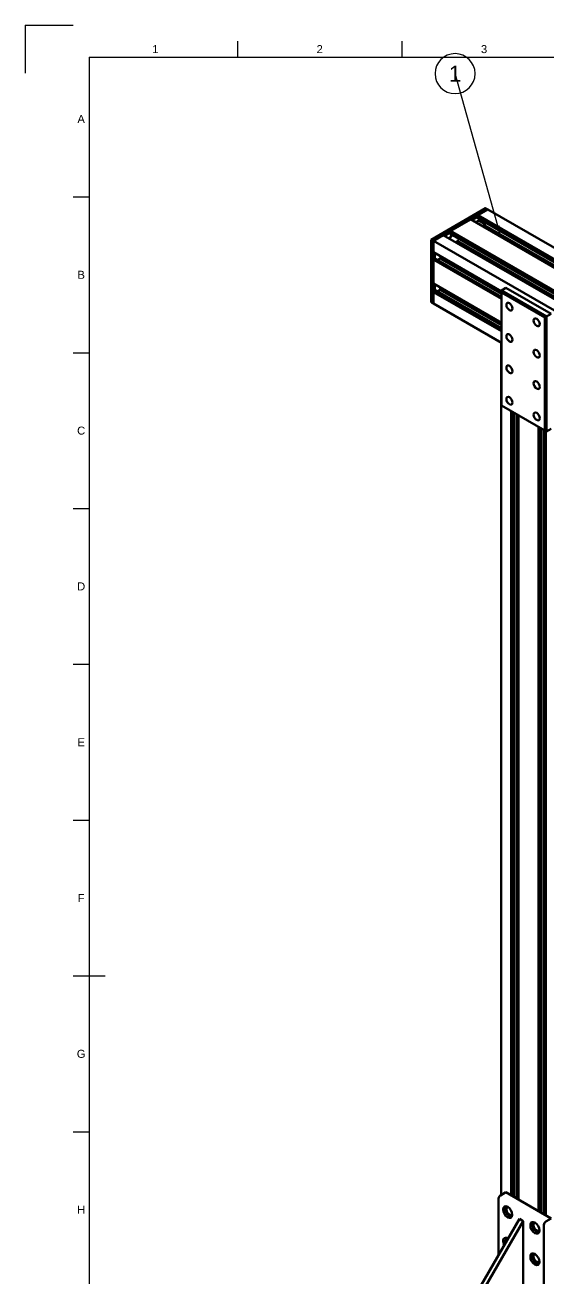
# Model space of a CAD drawing. Header units: millimetres. Extents: x 0 to 841, y 0 to 594.
# Drawn here: x 0 to 163.5, y 202.4 to 594 of the extents above; entities that cross this region are included whole.
import ezdxf
from ezdxf import colors
from ezdxf.entities.mleader import LeaderData, LeaderLine
from ezdxf.enums import TextEntityAlignment as Align
from ezdxf.math import Vec2, Vec3

# ---------------------------------------------------------------- set-up
doc = ezdxf.new("R2010")
doc.units = ezdxf.units.MM
doc.header["$LTSCALE"] = 0.75
for name, color, linetype, lineweight in [('Balloons', 7, 'Continuous', 25), ('Border', 7, 'Continuous', 25), ('Visible', 7, 'Continuous', 50)]:
    doc.layers.add(name, color=color, linetype=linetype, lineweight=lineweight)
doc.styles.add('FusionTitle', font='')
doc.styles.get("Standard").update_dxf_attribs({"font": 'arial.ttf'})
doc.styles.get('FusionTitle').set_extended_font_data('Arial Unicode MS')

# ---------------------------------------------------------------- blocks, each defined once
blk = doc.blocks.new('ISO_A1_SHEET')
at = {"layer": 'Border'}
for p, q in [((0, 594), (15, 594)), ((0, 594), (0, 579)), ((66.3125, 589), (66.3125, 584)), ((117.625, 589), (117.625, 584)), ((20, 584), (831, 584)), ((20, 584), (20, 10)), ((15, 540.333333), (20, 540.333333)), ((15, 491.666666), (20, 491.666666)), ((15, 443), (20, 443)), ((15, 394.333333), (20, 394.333333)), ((15, 345.666667), (20, 345.666667)), ((15, 297), (25, 297)), ((15, 248.333333), (20, 248.333333))]:
    blk.add_line(p, q, dxfattribs=at)
at = {"layer": 'Border', "style": 'FusionTitle'}
for s, p in [('1', (40.65625, 586.5)), ('2', (91.96875, 586.5)), ('3', (143.28125, 586.5)), ('A', (17.5, 564.666666)), ('B', (17.5, 516)), ('C', (17.5, 467.333333)), ('D', (17.5, 418.666667)), ('E', (17.5, 370)), ('F', (17.5, 321.333333)), ('G', (17.5, 272.666667)), ('H', (17.5, 224))]:
    blk.add_text(s, height=2.5, dxfattribs=at).set_placement(p, align=Align.MIDDLE)
blk = doc.blocks.new('*B25')
at = {"transparency": 16777216}
for start, end in [(90, 270), (270, 90)]:
    blk.add_arc((0, 0), 6.25, start, end, dxfattribs=at)
at = {"transparency": 16777216, "insert": (0, 0), "char_height": 5, "attachment_point": 5}
blk.add_mtext('1', dxfattribs=at)

msp = doc.modelspace()

# ---------------------------------------------------------------- linework, layer by layer
at = {"layer": 'Visible', "extrusion": (-0.707107, -0.408248, 0.57735)}
for p, q in [((143.7468, 536.7678), (126.7762, 526.9698)), ((143.8468, 536.7578), (144.4124, 536.4312)), ((144.4124, 536.4312), (127.4419, 526.6333)), ((139.0314, 533.3245), (132.823, 529.7401)), ((139.0314, 533.3245), (201.2568, 497.3986)), ((139.4556, 533.0795), (141.1668, 534.0675)), ((140.9774, 532.2825), (141.4426, 533.0883)), ((141.3082, 534.639), (141.1668, 534.3941)), ((141.1668, 534.3941), (141.1668, 533.7409)), ((141.1668, 534.3941), (204.015, 498.1087)), ((141.1668, 533.7409), (203.2318, 497.9077)), ((144.4124, 536.4312), (141.3082, 534.639)), ((141.3082, 534.639), (204.4066, 498.2092)), ((141.4426, 533.0883), (143.4343, 531.9383)), ((141.7679, 533.3939), (141.7679, 532.9005)), ((144.4124, 536.4312), (208.7048, 499.3121)), ((130.9703, 528.1806), (132.6815, 529.1685)), ((132.823, 529.7401), (132.6815, 529.4951)), ((132.6815, 529.4951), (132.6815, 528.8419)), ((132.6815, 529.4951), (197.0283, 492.3445)), ((132.6815, 528.8419), (196.4626, 492.0179)), ((132.823, 529.7401), (197.3111, 492.5078)), ((143.423, 531.6194), (143.0987, 531.0578)), ((143.2387, 530.8954), (143.2881, 530.9239)), ((143.2881, 530.9239), (143.5225, 531.3299)), ((143.2881, 530.924), (201.3226, 497.4178)), ((143.5584, 531.4211), (202.1058, 497.6188)), ((143.5639, 531.4693), (143.5639, 531.7008)), ((126.7348, 526.8782), (126.7348, 507.6089)), ((127.4419, 526.6333), (126.8762, 526.9599)), ((130.5461, 528.4255), (127.4419, 526.6333)), ((127.4419, 507.0374), (127.4419, 526.6333)), ((127.4419, 526.6333), (127.4419, 523.0489)), ((127.4419, 526.6333), (219.3658, 473.561)), ((130.5461, 528.4255), (195.0342, 491.1933)), ((132.4629, 527.3188), (132.5335, 527.3596)), ((132.6335, 527.4652), (133.0987, 528.2709)), ((133.0987, 528.2709), (133.2826, 528.1648)), ((133.2826, 528.4949), (133.2826, 527.9362)), ((134.6549, 526.1349), (134.5842, 526.0941)), ((134.7534, 525.9964), (134.8736, 526.0658)), ((135.0791, 526.8021), (134.7549, 526.2405)), ((134.8029, 526.025), (195.0837, 491.2218)), ((135.1211, 526.4945), (195.6494, 491.5484)), ((127.4419, 523.0489), (148.6697, 510.793)), ((128.149, 520.9913), (127.5833, 520.6647)), ((127.8661, 520.828), (127.8661, 522.8039)), ((128.149, 520.9913), (148.6697, 509.1436)), ((129.5632, 521.1138), (128.75, 520.6443)), ((129.846, 521.6037), (129.5632, 521.1138)), ((129.5632, 521.1138), (148.6697, 510.0826)), ((129.846, 521.6608), (129.846, 521.6037)), ((129.846, 521.6037), (148.6697, 510.7358)), ((127.4419, 520.3859), (127.4419, 513.2509)), ((127.5833, 520.6647), (127.4626, 520.4556)), ((127.5833, 520.6647), (148.6697, 508.4904)), ((127.4419, 513.2509), (148.6697, 500.995)), ((127.5833, 510.8667), (127.4419, 510.6218)), ((127.4419, 510.6218), (127.4419, 507.0374)), ((127.4419, 510.6218), (148.6697, 498.3659)), ((128.149, 511.1933), (127.5833, 510.8667)), ((127.5833, 510.8667), (148.6697, 498.6925)), ((127.8661, 511.03), (127.8661, 513.006)), ((128.149, 511.1933), (148.6697, 499.3457)), ((129.5632, 511.3158), (128.75, 510.8463)), ((129.7753, 511.9037), (129.3723, 511.2056)), ((129.846, 511.8057), (129.5632, 511.3158)), ((129.5632, 511.3158), (148.6697, 500.2847)), ((129.846, 511.8629), (129.846, 511.8057)), ((129.846, 511.8057), (148.6697, 500.9379)), ((150.0839, 511.9279), (148.6697, 511.1114)), ((148.6697, 511.1114), (162.8119, 502.9464)), ((148.6697, 510.4582), (148.6697, 511.1114)), ((162.2462, 502.6198), (148.6697, 510.4582)), ((148.6697, 475.1855), (148.6697, 510.4582)), ((164.2261, 503.7629), (150.0839, 511.9279)), ((126.8762, 507.364), (127.4419, 507.0374)), ((127.4419, 507.0374), (148.6697, 494.7815)), ((162.8119, 502.9464), (162.2462, 502.6198)), ((162.2462, 467.3472), (162.2462, 502.6198)), ((162.8119, 502.9464), (164.2261, 503.7629)), ((162.8119, 467.0206), (162.8119, 502.9464)), ((148.6551, 494.7899), (148.6697, 494.7815)), ((148.6551, 228.5951), (148.6551, 494.7899)), ((148.6697, 475.1855), (162.2462, 467.3472)), ((151.7593, 228.4528), (151.7593, 473.4018)), ((152.0421, 228.2895), (152.0421, 473.2385)), ((152.6078, 227.9629), (152.6078, 472.9119)), ((153.421, 227.4934), (153.421, 472.4424)), ((153.9867, 227.1668), (153.9867, 472.1158)), ((154.0362, 227.1383), (154.0362, 472.0872)), ((160.2446, 223.5538), (160.2446, 468.5028)), ((160.5274, 223.3905), (160.5274, 468.3395)), ((161.0931, 223.0639), (161.0931, 468.0129)), ((161.9063, 222.5945), (161.9063, 467.5434)), ((162.2462, 467.3472), (162.8119, 467.0206)), ((162.472, 222.2679), (162.472, 467.2168)), ((162.5215, 222.2393), (162.5215, 467.1883)), ((162.8119, 467.0206), (164.2261, 467.8371)), ((147.8212, 209.8242), (147.8212, 227.4605)), ((148.3869, 228.4403), (150.0839, 229.4201)), ((164.2261, 221.2551), (150.0839, 229.4201)), ((126.8908, 173.5717), (154.3266, 221.0918)), ((155.458, 220.4386), (128.0222, 172.9185)), ((154.3266, 221.0918), (155.458, 220.4386)), ((155.458, 220.4386), (155.458, 189.575)), ((164.2261, 221.2551), (162.529, 220.2753)), ((161.9633, 219.2955), (161.9633, 185.8192))]:
    msp.add_line(p, q, dxfattribs=at)
at = {"layer": 'Visible', "extrusion": (-1e-16, 0, -1)}
for centre, major_axis, start_param, end_param in [((143.8468, 536.5945), (-0.1, 0.1732), 0, 0.78539816), ((148.3869, 227.7871), (0.4, 0.6928), 3.92699082, 5.49778714)]:
    msp.add_ellipse(centre, major_axis=major_axis, ratio=0.57735027, start_param=start_param, end_param=end_param, dxfattribs=at)
at = {"layer": 'Visible'}
for centre, major_axis, start_param, end_param in [((140.8774, 532.3403), (0.1, 0.1732), 4.35125888, 4.71238898), ((143.2816, 531.7011), (0.1414, 0.2449), 4.71238898, 6.19949488), ((143.4225, 531.3876), (0.1, 0.1732), -1.57079633, -0.78539816), ((126.8762, 526.7966), (-0.1, 0.1732), -0.78539816, 0.78539816), ((132.5335, 527.5229), (0.1, 0.1732), 3.92699082, 4.71238898), ((134.9377, 526.8838), (0.1414, 0.2449), 4.71238898, 5.01341474), ((127.5126, 520.4267), (0.05, 0.0866), 1.57082386, 2.35619449), ((126.8762, 507.5273), (-0.1, 0.1732), 0.78539816, 2.35619449), ((162.529, 219.6221), (0.4, 0.6928), 0.78539816, 2.35619449)]:
    msp.add_ellipse(centre, major_axis=major_axis, ratio=0.57735027, start_param=start_param, end_param=end_param, dxfattribs=at)
at = {"layer": 'Visible', "extrusion": (-2e-16, 0, -1)}
for centre, major_axis, start_param, end_param in [((142.9987, 531.1155), (0.1, 0.1732), 1.57079633, 1.93192643), ((143.4225, 531.7824), (-0.1, 0.1732), 0.86908859, 2.35619449)]:
    msp.add_ellipse(centre, major_axis=major_axis, ratio=0.57735027, start_param=start_param, end_param=end_param, dxfattribs=at)
at = {"layer": 'Visible', "extrusion": (-2e-16, -1e-16, -1)}
for centre, major_axis, start_param, end_param in [((134.6549, 526.2982), (0.1, 0.1732), 1.57079633, 2.35619449), ((151.2153, 223.5413), (-0.675, 1.1691), 2.84338293, 6.58139503), ((159.7006, 218.6423), (-0.675, 1.1691), 2.84338293, 6.58139503), ((151.2153, 213.7433), (-0.675, 1.1691), -0.97346282, 0.29820972), ((159.7006, 208.8444), (-0.675, 1.1691), 2.84338293, 6.58139503)]:
    msp.add_ellipse(centre, major_axis=major_axis, ratio=0.57735027, start_param=start_param, end_param=end_param, dxfattribs=at)
for centre in [(151.2153, 506.0491), (159.7006, 501.1501), (151.2153, 496.2512), (159.7006, 491.3522), (151.2153, 486.4532), (159.7006, 481.5542), (151.2153, 476.6552), (159.7006, 471.7563)]:
    msp.add_ellipse(centre, major_axis=(-0.675, 1.1691), ratio=0.57735027, dxfattribs=at)
at = {"layer": 'Visible', "extrusion": (0, -1e-16, -1)}
for centre in [(150.6496, 223.2147), (159.1349, 218.3157), (159.1349, 208.5178)]:
    msp.add_ellipse(centre, major_axis=(-1, 1.7321), ratio=0.57735027, dxfattribs=at)
for centre, start_param, end_param in [((151.2153, 223.5413), 3.42834921, 5.99642875), ((159.7006, 218.6423), 3.42834921, 5.99642875), ((150.6496, 213.4167), -1.52666721, 0.8831661), ((151.2153, 213.7433), -1.32607744, -0.28675655), ((159.7006, 208.8444), 3.42834921, 5.99642875)]:
    msp.add_ellipse(centre, major_axis=(-1, 1.7321), ratio=0.57735027, start_param=start_param, end_param=end_param, dxfattribs=at)

# ---------------------------------------------------------------- block references
at = {"layer": 'Border'}
msp.add_blockref('ISO_A1_SHEET', (0, 0), dxfattribs=at)

# ---------------------------------------------------------------- leaders
at = {"layer": 'Balloons'}
ml = msp.add_multileader_block('Standard', dxfattribs=at)
ml.set_content('*B25', color=256)
ml.set_leader_properties()
ml.build(insert=Vec2(0, 0))
ml.multileader.update_dxf_attribs({"has_dogleg": 0, "arrow_head_size": 3.5, "block_connection_type": 1})
ctx = ml.context
ctx.base_point, ctx.char_height, ctx.arrow_head_size, ctx.plane_origin = Vec3(134.2231, 578.8261), 3.5, 3.5, Vec3(170.7138, 498.7599)
ctx.attachment_type = 1
notes = []
notes.append((ctx, [(0, (1, 1, 0), (142.2231, 578.8261), (-1, 0), 8, [(0, [(148.4682, 527.9333)], 0, [])])]))
ctx.block.insert = Vec3(134.2231, 578.8261)
for ctx, leaders in notes:
    for number, flags, end, landing, length, lines in leaders:
        leader = LeaderData()
        leader.index, (leader.has_last_leader_line, leader.has_dogleg_vector, leader.attachment_direction) = number, flags
        leader.last_leader_point, leader.dogleg_vector, leader.dogleg_length = Vec3(end), Vec3(landing), length
        for number, points, colour, breaks in lines:
            line = LeaderLine()
            line.index, line.vertices, line.color, line.breaks = number, Vec3.list(points), colors.encode_raw_color(colour), breaks
            leader.lines.append(line)
        ctx.leaders.append(leader)

doc.saveas('drawing.dxf')
